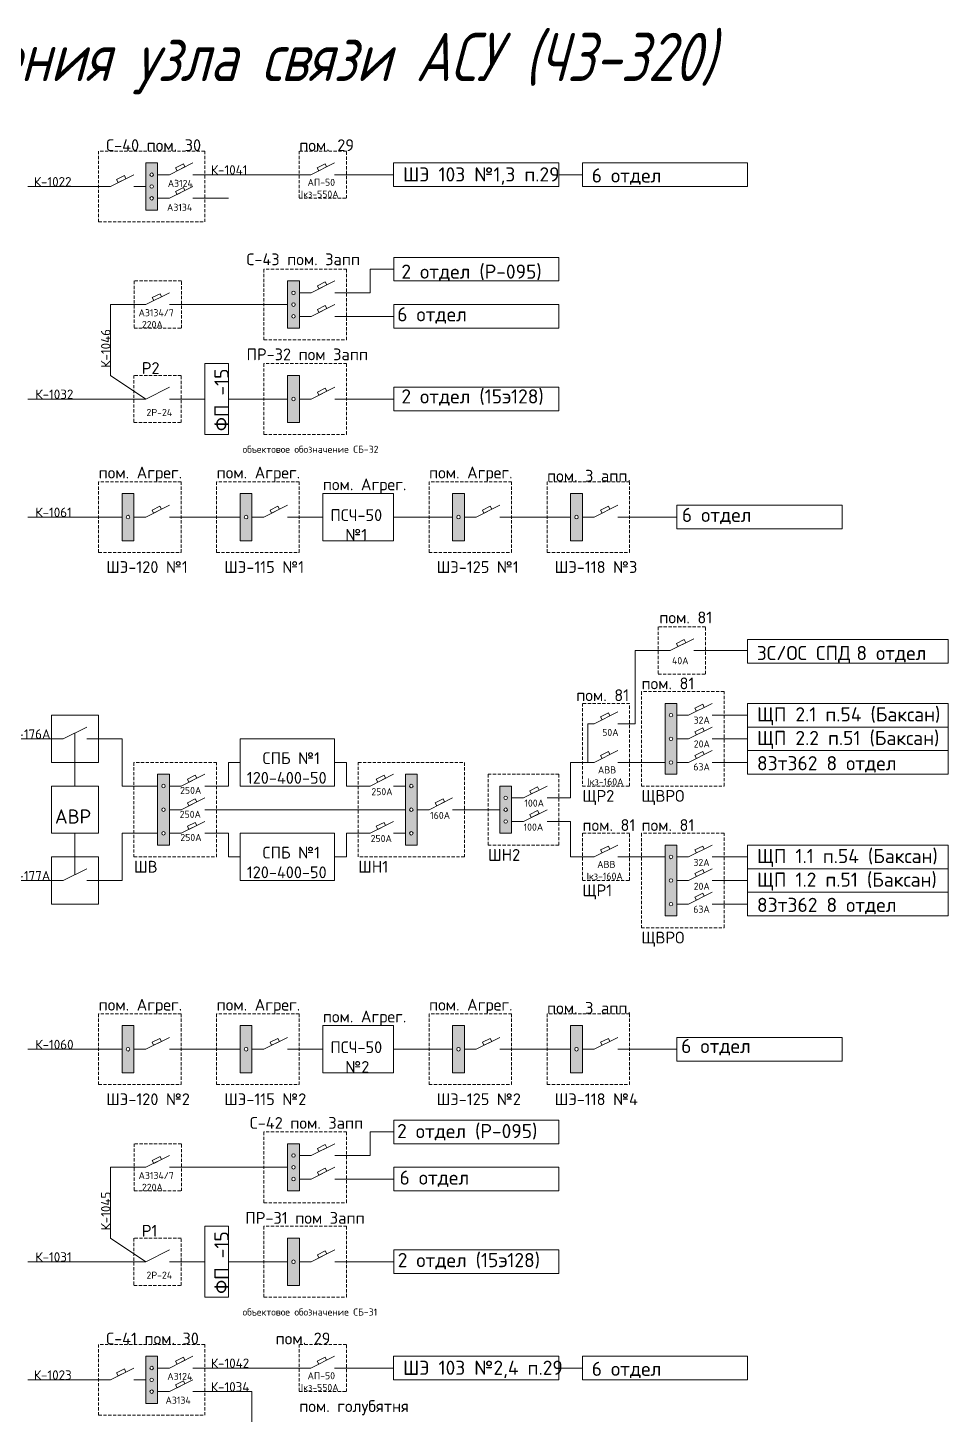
# Paper-space layout 'АСУ' of a CAD drawing. Extents: x 11 to 288, y 11 to 403.
# Drawn here: x 116.6 to 288.2, y 144.6 to 403.1 of the extents above; entities that cross this region are included whole.
import ezdxf

# ---------------------------------------------------------------- set-up
doc = ezdxf.new("R2010")
doc.units = 0
doc.header["$LTSCALE"] = 0.3
doc.linetypes.add('JIS_02_2.0', pattern=[3, 2, -1])
doc.layers.get('0').update_dxf_attribs({"linetype": 'CONTINUOUS', "lineweight": 15})
doc.layers.add('Text', color=242, linetype='CONTINUOUS', lineweight=15)
doc.styles.get("Standard").update_dxf_attribs({"font": 'isocpeur.ttf', "width": 0.8, "oblique": 15})
doc.styles.add('Аннотативный', font='arial.ttf')

psp = doc.layouts.new('АСУ')

# ---------------------------------------------------------------- hatches: boundary and pattern name
at = {"layer": 'Text'}
h = psp.add_hatch(color=7, dxfattribs=at)
edge = h.paths.add_edge_path(flags=16)
edge.add_arc((139.66, 371.35), 0.33, 0, 360)
edge = h.paths.add_edge_path(flags=16)
edge.add_arc((139.66, 373.55), 0.33, 0, 360)
edge = h.paths.add_edge_path(flags=16)
edge.add_arc((139.66, 375.75), 0.33, 0, 360)
h.paths.add_polyline_path([(138.56, 377.95), (140.76, 377.95), (140.76, 369.15), (138.56, 369.15)])
h = psp.add_hatch(color=7, dxfattribs=at)
edge = h.paths.add_edge_path(flags=16)
edge.add_arc((166.09, 349.35), 0.33, 0, 360)
edge = h.paths.add_edge_path(flags=16)
edge.add_arc((166.09, 351.55), 0.33, 0, 360)
edge = h.paths.add_edge_path(flags=16)
edge.add_arc((166.09, 353.75), 0.33, 0, 360)
h.paths.add_polyline_path([(164.99, 355.95), (167.19, 355.95), (167.19, 347.15), (164.99, 347.15)])
h = psp.add_hatch(color=7, dxfattribs=at)
edge = h.paths.add_edge_path(flags=16)
edge.add_arc((166.09, 333.95), 0.33, 0, 360)
h.paths.add_polyline_path([(164.99, 338.35), (167.19, 338.35), (167.19, 329.55), (164.99, 329.55)])
h = psp.add_hatch(color=7, dxfattribs=at)
edge = h.paths.add_edge_path(flags=16)
edge.add_arc((135.26, 311.95), 0.33, 0, 360)
h.paths.add_polyline_path([(134.16, 316.35), (136.36, 316.35), (136.36, 307.55), (134.16, 307.55)])
edge = h.paths.add_edge_path(flags=16)
edge.add_arc((157.26, 311.95), 0.33, 0, 360)
h.paths.add_polyline_path([(156.16, 316.35), (158.36, 316.35), (158.36, 307.55), (156.16, 307.55)])
edge = h.paths.add_edge_path(flags=16)
edge.add_arc((196.86, 311.95), 0.33, 0, 360)
h.paths.add_polyline_path([(195.76, 316.35), (197.96, 316.35), (197.96, 307.55), (195.76, 307.55)])
edge = h.paths.add_edge_path(flags=16)
edge.add_arc((218.86, 311.95), 0.33, 0, 360)
h.paths.add_polyline_path([(217.76, 316.35), (219.96, 316.35), (219.96, 307.55), (217.76, 307.55)])
h = psp.add_hatch(color=7, dxfattribs=at)
h.paths.add_polyline_path([(140.76, 264.03), (142.96, 264.03), (142.96, 250.83), (140.76, 250.83)])
edge = h.paths.add_edge_path(flags=16)
edge.add_arc((141.86, 253.03), 0.33, 0, 360)
edge = h.paths.add_edge_path(flags=16)
edge.add_arc((141.86, 257.43), 0.33, 0, 360)
edge = h.paths.add_edge_path(flags=16)
edge.add_arc((141.86, 261.83), 0.33, 0, 360)
edge = h.paths.add_edge_path(flags=16)
edge.add_arc((188.06, 253.03), 0.33, 0, 360)
edge = h.paths.add_edge_path(flags=16)
edge.add_arc((188.06, 257.43), 0.33, 0, 360)
edge = h.paths.add_edge_path(flags=16)
edge.add_arc((188.06, 261.83), 0.33, 0, 360)
h.paths.add_polyline_path([(189.16, 264.03), (186.96, 264.03), (186.96, 250.83), (189.16, 250.83)])
edge = h.paths.add_edge_path(flags=16)
edge.add_arc((205.66, 255.23), 0.33, 0, 360)
edge = h.paths.add_edge_path(flags=16)
edge.add_arc((205.66, 257.43), 0.33, 0, 360)
edge = h.paths.add_edge_path(flags=16)
edge.add_arc((205.66, 259.63), 0.33, 0, 360)
h.paths.add_polyline_path([(204.56, 261.83), (206.76, 261.83), (206.76, 253.03), (204.56, 253.03)])
edge = h.paths.add_edge_path(flags=16)
edge.add_arc((236.46, 266.23), 0.33, 0, 360)
edge = h.paths.add_edge_path(flags=16)
edge.add_arc((236.46, 270.63), 0.33, 0, 360)
edge = h.paths.add_edge_path(flags=16)
edge.add_arc((236.46, 275.03), 0.33, 0, 360)
h.paths.add_polyline_path([(235.36, 277.23), (237.56, 277.23), (237.56, 264.03), (235.36, 264.03)])
edge = h.paths.add_edge_path(flags=16)
edge.add_arc((236.46, 239.83), 0.33, 0, 360)
edge = h.paths.add_edge_path(flags=16)
edge.add_arc((236.46, 244.23), 0.33, 0, 360)
edge = h.paths.add_edge_path(flags=16)
edge.add_arc((236.46, 248.63), 0.33, 0, 360)
h.paths.add_polyline_path([(235.36, 250.83), (237.56, 250.83), (237.56, 237.63), (235.36, 237.63)])
h = psp.add_hatch(color=7, dxfattribs=at)
edge = h.paths.add_edge_path(flags=16)
edge.add_arc((135.26, 212.79), 0.33, 0, 360)
h.paths.add_polyline_path([(134.16, 217.19), (136.36, 217.19), (136.36, 208.39), (134.16, 208.39)])
edge = h.paths.add_edge_path(flags=16)
edge.add_arc((157.26, 212.79), 0.33, 0, 360)
h.paths.add_polyline_path([(156.16, 217.19), (158.36, 217.19), (158.36, 208.39), (156.16, 208.39)])
edge = h.paths.add_edge_path(flags=16)
edge.add_arc((196.86, 212.79), 0.33, 0, 360)
h.paths.add_polyline_path([(195.76, 217.19), (197.96, 217.19), (197.96, 208.39), (195.76, 208.39)])
edge = h.paths.add_edge_path(flags=16)
edge.add_arc((218.86, 212.79), 0.33, 0, 360)
h.paths.add_polyline_path([(217.76, 217.19), (219.96, 217.19), (219.96, 208.39), (217.76, 208.39)])
edge = h.paths.add_edge_path(flags=16)
edge.add_arc((166.09, 188.59), 0.33, 0, 360)
edge = h.paths.add_edge_path(flags=16)
edge.add_arc((166.09, 190.79), 0.33, 0, 360)
edge = h.paths.add_edge_path(flags=16)
edge.add_arc((166.09, 192.99), 0.33, 0, 360)
h.paths.add_polyline_path([(164.99, 195.19), (167.19, 195.19), (167.19, 186.39), (164.99, 186.39)])
edge = h.paths.add_edge_path(flags=16)
edge.add_arc((166.09, 173.19), 0.33, 0, 360)
h.paths.add_polyline_path([(164.99, 177.59), (167.19, 177.59), (167.19, 168.79), (164.99, 168.79)])
edge = h.paths.add_edge_path(flags=16)
edge.add_arc((139.66, 148.99), 0.33, 0, 360)
edge = h.paths.add_edge_path(flags=16)
edge.add_arc((139.66, 151.19), 0.33, 0, 360)
edge = h.paths.add_edge_path(flags=16)
edge.add_arc((139.66, 153.39), 0.33, 0, 360)
h.paths.add_polyline_path([(138.56, 155.59), (140.76, 155.59), (140.76, 146.79), (138.56, 146.79)])

# ---------------------------------------------------------------- linework, layer by layer
for p, q in [((142.96, 375.75), (147.36, 377.95)), ((169.36, 375.75), (173.76, 377.95)), ((131.96, 373.55), (136.36, 375.75)), ((162.76, 375.75), (169.36, 375.75)), ((173.76, 375.75), (180.36, 375.75)), ((142.96, 371.35), (147.36, 373.55)), ((169.39, 353.75), (173.79, 355.95)), ((138.59, 351.55), (142.99, 353.75)), ((131.99, 351.55), (138.59, 351.55)), ((142.99, 351.55), (158.39, 351.55)), ((169.39, 349.35), (173.79, 351.55)), ((138.56, 333.95), (142.96, 336.15)), ((169.39, 333.95), (173.79, 336.15)), ((116.56, 333.95), (138.56, 333.95)), ((138.56, 311.95), (142.96, 314.15)), ((160.56, 311.95), (164.96, 314.15)), ((200.16, 311.95), (204.56, 314.15)), ((222.16, 311.95), (226.56, 314.15)), ((229.81, 287.09), (236.3, 287.09)), ((236.3, 287.09), (240.7, 289.29)), ((240.7, 287.09), (250.76, 287.09)), ((239.76, 275.03), (244.16, 277.23)), ((222.16, 273.44), (226.56, 275.64)), ((123.16, 270.63), (127.56, 272.83)), ((220.99, 273.44), (222.16, 273.44)), ((226.56, 273.44), (227.88, 273.44)), ((239.76, 270.63), (244.16, 272.83)), ((112.16, 270.63), (123.16, 270.63)), ((127.56, 270.63), (134.16, 270.63)), ((222.16, 266.23), (226.56, 268.43)), ((239.76, 266.23), (244.16, 268.43)), ((145.16, 261.83), (149.56, 264.03)), ((180.36, 261.83), (184.76, 264.03)), ((217.76, 266.23), (222.16, 266.23)), ((226.56, 266.23), (233.16, 266.23)), ((208.96, 259.63), (213.36, 261.83)), ((145.16, 257.43), (149.56, 259.63)), ((191.36, 257.43), (195.76, 259.63)), ((208.96, 255.23), (213.36, 257.43)), ((145.16, 253.03), (149.56, 255.23)), ((180.36, 253.03), (184.76, 255.23)), ((222.16, 248.63), (226.56, 250.83)), ((239.76, 248.63), (244.16, 250.83)), ((217.76, 248.63), (222.16, 248.63)), ((226.56, 248.63), (233.16, 248.63)), ((123.16, 244.23), (127.56, 246.43)), ((239.76, 244.23), (244.16, 246.43)), ((112.16, 244.23), (123.16, 244.23)), ((127.56, 244.23), (134.16, 244.23)), ((239.76, 239.83), (244.16, 242.03)), ((138.56, 212.79), (142.96, 214.99)), ((160.56, 212.79), (164.96, 214.99)), ((200.16, 212.79), (204.56, 214.99)), ((222.16, 212.79), (226.56, 214.99)), ((169.39, 192.99), (173.79, 195.19)), ((138.59, 190.79), (142.99, 192.99)), ((131.99, 190.79), (138.59, 190.79)), ((142.99, 190.79), (158.39, 190.79)), ((169.39, 188.59), (173.79, 190.79)), ((138.56, 173.19), (142.96, 175.39)), ((169.39, 173.19), (173.79, 175.39)), ((116.56, 173.19), (138.56, 173.19)), ((142.96, 153.39), (147.36, 155.59)), ((169.36, 153.39), (173.76, 155.59)), ((131.96, 151.19), (136.36, 153.39)), ((162.76, 153.39), (169.36, 153.39)), ((173.76, 153.39), (180.36, 153.39)), ((142.96, 148.99), (147.36, 151.19))]:
    psp.add_line(p, q)
at = {"linetype": 'Continuous'}
for p, q in [((142.96, 375.75), (140.76, 375.75)), ((147.36, 375.75), (153.96, 375.75)), ((153.96, 375.75), (162.76, 375.75)), ((180.36, 375.75), (184.76, 375.75)), ((215.56, 375.75), (219.96, 375.75)), ((127.56, 373.55), (116.56, 373.55)), ((131.96, 373.55), (127.56, 373.55)), ((136.36, 373.55), (138.56, 373.55)), ((142.96, 371.35), (140.76, 371.35)), ((147.36, 371.35), (153.96, 371.35)), ((180.39, 358.15), (184.79, 358.15)), ((180.39, 358.15), (180.39, 353.75)), ((169.39, 353.75), (167.19, 353.75)), ((173.79, 353.75), (180.39, 353.75)), ((131.99, 351.55), (131.99, 338.35)), ((162.79, 351.55), (158.39, 351.55)), ((162.79, 351.55), (164.99, 351.55)), ((169.39, 349.35), (167.19, 349.35)), ((173.79, 349.35), (180.39, 349.35)), ((180.39, 349.35), (184.79, 349.35)), ((131.99, 338.35), (138.56, 333.95)), ((149.59, 333.95), (142.96, 333.95)), ((162.79, 333.95), (153.99, 333.95)), ((162.79, 333.95), (164.99, 333.95)), ((169.39, 333.95), (167.19, 333.95)), ((173.79, 333.95), (180.39, 333.95)), ((180.39, 333.95), (184.79, 333.95)), ((127.56, 311.95), (116.56, 311.95)), ((131.96, 311.95), (127.56, 311.95)), ((131.96, 311.95), (134.16, 311.95)), ((138.56, 311.95), (136.36, 311.95)), ((142.96, 311.95), (149.56, 311.95)), ((153.96, 311.95), (149.56, 311.95)), ((153.96, 311.95), (156.16, 311.95)), ((160.56, 311.95), (158.36, 311.95)), ((164.96, 311.95), (171.56, 311.95)), ((189.16, 311.95), (184.76, 311.95)), ((193.56, 311.95), (189.16, 311.95)), ((193.56, 311.95), (195.76, 311.95)), ((200.16, 311.95), (197.96, 311.95)), ((204.56, 311.95), (211.16, 311.95)), ((215.56, 311.95), (211.16, 311.95)), ((215.56, 311.95), (217.76, 311.95)), ((222.16, 311.95), (219.96, 311.95)), ((226.56, 311.95), (233.16, 311.95)), ((233.16, 311.95), (237.56, 311.95)), ((239.76, 275.03), (237.56, 275.03)), ((244.16, 275.03), (250.76, 275.03)), ((125.36, 261.83), (125.36, 271.73)), ((134.16, 270.63), (134.16, 261.83)), ((239.76, 270.63), (237.56, 270.63)), ((244.16, 270.63), (250.76, 270.63)), ((153.96, 261.83), (153.96, 266.23)), ((153.96, 266.23), (156.16, 266.23)), ((175.96, 266.23), (173.76, 266.23)), ((175.96, 261.83), (175.96, 266.23)), ((217.76, 266.23), (217.76, 259.63)), ((233.16, 266.23), (235.36, 266.23)), ((239.76, 266.23), (237.56, 266.23)), ((244.16, 266.23), (250.76, 266.23)), ((250.76, 266.23), (250.76, 266.23)), ((134.16, 261.83), (138.56, 261.83)), ((138.56, 261.83), (140.76, 261.83)), ((145.16, 261.83), (142.96, 261.83)), ((149.56, 261.83), (153.96, 261.83)), ((180.36, 261.83), (175.96, 261.83)), ((184.76, 261.83), (186.96, 261.83)), ((208.96, 259.63), (206.76, 259.63)), ((213.36, 259.63), (217.76, 259.63)), ((145.16, 257.43), (142.96, 257.43)), ((149.56, 257.43), (151.76, 257.43)), ((151.76, 257.43), (173.76, 257.43)), ((184.76, 257.43), (173.76, 257.43)), ((184.76, 257.43), (186.96, 257.43)), ((191.36, 257.43), (189.16, 257.43)), ((195.76, 257.43), (200.16, 257.43)), ((202.36, 257.43), (200.16, 257.43)), ((202.36, 257.43), (204.56, 257.43)), ((208.96, 255.23), (206.76, 255.23)), ((213.36, 255.23), (217.76, 255.23)), ((217.76, 248.63), (217.76, 255.23)), ((125.36, 253.03), (125.36, 245.33)), ((134.16, 244.23), (134.16, 253.03)), ((134.16, 253.03), (138.56, 253.03)), ((138.56, 253.03), (140.76, 253.03)), ((145.16, 253.03), (142.96, 253.03)), ((149.56, 253.03), (153.96, 253.03)), ((153.96, 253.03), (153.96, 248.63)), ((180.36, 253.03), (175.96, 253.03)), ((175.96, 253.03), (175.96, 248.63)), ((184.76, 253.03), (186.96, 253.03)), ((153.96, 248.63), (153.96, 248.63)), ((153.96, 248.63), (156.16, 248.63)), ((175.96, 248.63), (173.76, 248.63)), ((173.76, 248.63), (173.76, 248.63)), ((173.76, 248.63), (173.76, 248.63)), ((233.16, 248.63), (235.36, 248.63)), ((239.76, 248.63), (237.56, 248.63)), ((244.16, 248.63), (250.76, 248.63)), ((250.76, 248.63), (250.76, 248.63)), ((239.76, 244.23), (237.56, 244.23)), ((244.16, 244.23), (250.76, 244.23)), ((250.76, 244.23), (250.76, 244.23)), ((239.76, 239.83), (237.56, 239.83)), ((244.16, 239.83), (250.76, 239.83)), ((250.76, 239.83), (250.76, 239.83)), ((127.56, 212.79), (116.56, 212.79)), ((131.96, 212.79), (127.56, 212.79)), ((131.96, 212.79), (134.16, 212.79)), ((138.56, 212.79), (136.36, 212.79)), ((142.96, 212.79), (149.56, 212.79)), ((153.96, 212.79), (149.56, 212.79)), ((153.96, 212.79), (156.16, 212.79)), ((160.56, 212.79), (158.36, 212.79)), ((164.96, 212.79), (171.56, 212.79)), ((189.16, 212.79), (184.76, 212.79)), ((193.56, 212.79), (189.16, 212.79)), ((193.56, 212.79), (195.76, 212.79)), ((200.16, 212.79), (197.96, 212.79)), ((204.56, 212.79), (211.16, 212.79)), ((215.56, 212.79), (211.16, 212.79)), ((215.56, 212.79), (217.76, 212.79)), ((222.16, 212.79), (219.96, 212.79)), ((226.56, 212.79), (233.16, 212.79)), ((233.16, 212.79), (237.56, 212.79)), ((180.39, 197.39), (184.79, 197.39)), ((180.39, 197.39), (180.39, 192.99)), ((169.39, 192.99), (167.19, 192.99)), ((173.79, 192.99), (180.39, 192.99)), ((131.99, 190.79), (131.99, 177.59)), ((162.79, 190.79), (158.39, 190.79)), ((162.79, 190.79), (164.99, 190.79)), ((169.39, 188.59), (167.19, 188.59)), ((173.79, 188.59), (180.39, 188.59)), ((180.39, 188.59), (184.79, 188.59)), ((131.99, 177.59), (138.56, 173.19)), ((149.59, 173.19), (142.96, 173.19)), ((162.79, 173.19), (153.99, 173.19)), ((162.79, 173.19), (164.99, 173.19)), ((169.39, 173.19), (167.19, 173.19)), ((173.79, 173.19), (180.39, 173.19)), ((180.39, 173.19), (184.79, 173.19)), ((142.96, 153.39), (140.76, 153.39)), ((147.36, 153.39), (153.96, 153.39)), ((153.96, 153.39), (162.76, 153.39)), ((180.36, 153.39), (184.76, 153.39)), ((215.56, 153.39), (219.96, 153.39)), ((118.76, 151.19), (116.56, 151.19)), ((127.56, 151.19), (118.76, 151.19)), ((131.96, 151.19), (127.56, 151.19)), ((136.36, 151.19), (138.56, 151.19)), ((142.96, 148.99), (140.76, 148.99)), ((147.36, 148.99), (153.96, 148.99)), ((153.96, 148.99), (158.36, 148.99)), ((158.36, 148.99), (158.36, 140.19))]:
    psp.add_line(p, q, dxfattribs=at)
at = {"linetype": 'JIS_02_2.0'}
for points in [[(129.76, 366.95), (149.56, 366.95), (149.56, 380.15), (129.76, 380.15)], [(167.16, 371.35), (175.96, 371.35), (175.96, 380.15), (167.16, 380.15)], [(160.59, 344.95), (175.99, 344.95), (175.99, 358.15), (160.59, 358.15)], [(136.39, 347.15), (145.19, 347.15), (145.19, 355.95), (136.39, 355.95)], [(160.59, 327.35), (175.99, 327.35), (175.99, 340.55), (160.59, 340.55)], [(136.36, 329.55), (145.16, 329.55), (145.16, 338.35), (136.36, 338.35)], [(129.76, 305.35), (145.16, 305.35), (145.16, 318.55), (129.76, 318.55)], [(151.76, 305.35), (167.16, 305.35), (167.16, 318.55), (151.76, 318.55)], [(191.36, 305.35), (206.76, 305.35), (206.76, 318.55), (191.36, 318.55)], [(213.36, 305.35), (228.76, 305.35), (228.76, 318.55), (213.36, 318.55)], [(234.1, 282.69), (242.9, 282.69), (242.9, 291.49), (234.1, 291.49)], [(230.96, 261.83), (246.36, 261.83), (246.36, 279.43), (230.96, 279.43)], [(219.96, 261.83), (228.76, 261.83), (228.76, 277.23), (219.96, 277.23)], [(136.36, 248.63), (151.76, 248.63), (151.76, 266.23), (136.36, 266.23)], [(197.96, 248.63), (178.16, 248.63), (178.16, 266.23), (197.96, 266.23)], [(202.36, 250.83), (215.56, 250.83), (215.56, 264.03), (202.36, 264.03)], [(219.96, 244.23), (228.76, 244.23), (228.76, 253.03), (219.96, 253.03)], [(230.96, 235.43), (246.36, 235.43), (246.36, 253.03), (230.96, 253.03)], [(129.76, 206.19), (145.16, 206.19), (145.16, 219.39), (129.76, 219.39)], [(151.76, 206.19), (167.16, 206.19), (167.16, 219.39), (151.76, 219.39)], [(191.36, 206.19), (206.76, 206.19), (206.76, 219.39), (191.36, 219.39)], [(213.36, 206.19), (228.76, 206.19), (228.76, 219.39), (213.36, 219.39)], [(160.59, 184.19), (175.99, 184.19), (175.99, 197.39), (160.59, 197.39)], [(136.39, 186.39), (145.19, 186.39), (145.19, 195.19), (136.39, 195.19)], [(160.59, 166.59), (175.99, 166.59), (175.99, 179.79), (160.59, 179.79)], [(136.36, 168.79), (145.16, 168.79), (145.16, 177.59), (136.36, 177.59)], [(129.76, 144.59), (149.56, 144.59), (149.56, 157.79), (129.76, 157.79)], [(167.16, 148.99), (175.96, 148.99), (175.96, 157.79), (167.16, 157.79)]]:
    psp.add_lwpolyline(points, close=True, dxfattribs=at)
at = {"linetype": 'Continuous'}
for points in [[(138.56, 377.95), (140.76, 377.95), (140.76, 369.15), (138.56, 369.15)], [(184.76, 377.95), (215.56, 377.95), (215.56, 373.55), (184.76, 373.55)], [(219.96, 377.95), (250.76, 377.95), (250.76, 373.55), (219.96, 373.55)], [(184.79, 360.35), (215.59, 360.35), (215.59, 355.95), (184.79, 355.95)], [(164.99, 355.95), (167.19, 355.95), (167.19, 347.15), (164.99, 347.15)], [(184.79, 351.55), (215.59, 351.55), (215.59, 347.15), (184.79, 347.15)], [(149.59, 327.35), (153.99, 327.35), (153.99, 340.55), (149.59, 340.55)], [(164.99, 338.35), (167.19, 338.35), (167.19, 329.55), (164.99, 329.55)], [(184.79, 336.15), (215.59, 336.15), (215.59, 331.75), (184.79, 331.75)], [(134.16, 316.35), (136.36, 316.35), (136.36, 307.55), (134.16, 307.55)], [(156.16, 316.35), (158.36, 316.35), (158.36, 307.55), (156.16, 307.55)], [(171.56, 307.55), (184.76, 307.55), (184.76, 316.35), (171.56, 316.35)], [(195.76, 316.35), (197.96, 316.35), (197.96, 307.55), (195.76, 307.55)], [(217.76, 316.35), (219.96, 316.35), (219.96, 307.55), (217.76, 307.55)], [(237.56, 314.15), (268.36, 314.15), (268.36, 309.75), (237.56, 309.75)], [(250.76, 289.16), (288.16, 289.16), (288.16, 284.76), (250.76, 284.76)], [(235.36, 277.23), (237.56, 277.23), (237.56, 264.03), (235.36, 264.03)], [(250.76, 277.23), (288.16, 277.23), (288.16, 272.83), (250.76, 272.83)], [(250.76, 272.83), (288.16, 272.83), (288.16, 268.43), (250.76, 268.43)], [(156.16, 261.83), (173.76, 261.83), (173.76, 270.63), (156.16, 270.63)], [(250.76, 268.43), (288.16, 268.43), (288.16, 264.03), (250.76, 264.03)], [(140.76, 264.03), (142.96, 264.03), (142.96, 250.83), (140.76, 250.83)], [(189.16, 264.03), (186.96, 264.03), (186.96, 250.83), (189.16, 250.83)], [(120.96, 253.03), (129.76, 253.03), (129.76, 261.83), (120.96, 261.83)], [(204.56, 261.83), (206.76, 261.83), (206.76, 253.03), (204.56, 253.03)], [(156.16, 244.23), (173.76, 244.23), (173.76, 253.03), (156.16, 253.03)], [(235.36, 250.83), (237.56, 250.83), (237.56, 237.63), (235.36, 237.63)], [(250.76, 250.83), (288.16, 250.83), (288.16, 246.43), (250.76, 246.43)], [(250.76, 246.43), (288.16, 246.43), (288.16, 242.03), (250.76, 242.03)], [(250.76, 242.03), (288.16, 242.03), (288.16, 237.63), (250.76, 237.63)], [(134.16, 217.19), (136.36, 217.19), (136.36, 208.39), (134.16, 208.39)], [(156.16, 217.19), (158.36, 217.19), (158.36, 208.39), (156.16, 208.39)], [(171.56, 208.39), (184.76, 208.39), (184.76, 217.19), (171.56, 217.19)], [(195.76, 217.19), (197.96, 217.19), (197.96, 208.39), (195.76, 208.39)], [(217.76, 217.19), (219.96, 217.19), (219.96, 208.39), (217.76, 208.39)], [(237.56, 214.99), (268.36, 214.99), (268.36, 210.59), (237.56, 210.59)], [(184.79, 199.59), (215.59, 199.59), (215.59, 195.19), (184.79, 195.19)], [(164.99, 195.19), (167.19, 195.19), (167.19, 186.39), (164.99, 186.39)], [(184.79, 190.79), (215.59, 190.79), (215.59, 186.39), (184.79, 186.39)], [(149.59, 166.59), (153.99, 166.59), (153.99, 179.79), (149.59, 179.79)], [(164.99, 177.59), (167.19, 177.59), (167.19, 168.79), (164.99, 168.79)], [(184.79, 175.39), (215.59, 175.39), (215.59, 170.99), (184.79, 170.99)], [(138.56, 155.59), (140.76, 155.59), (140.76, 146.79), (138.56, 146.79)], [(184.76, 155.59), (215.56, 155.59), (215.56, 151.19), (184.76, 151.19)], [(219.96, 155.59), (250.76, 155.59), (250.76, 151.19), (219.96, 151.19)]]:
    psp.add_lwpolyline(points, close=True, dxfattribs=at)
for points in [[(144.41, 376.48), (145.87, 377.21), (145.59, 377.78), (144.13, 377.05)], [(170.81, 376.48), (172.27, 377.21), (171.99, 377.78), (170.53, 377.05)], [(133.41, 374.28), (134.87, 375.01), (134.59, 375.58), (133.13, 374.85)], [(144.41, 372.08), (145.87, 372.81), (145.59, 373.38), (144.13, 372.65)], [(170.84, 354.48), (172.3, 355.21), (172.02, 355.78), (170.56, 355.05)], [(140.04, 352.28), (141.5, 353.01), (141.22, 353.58), (139.76, 352.85)], [(170.84, 350.08), (172.3, 350.81), (172.02, 351.38), (170.56, 350.65)], [(170.84, 334.68), (172.3, 335.41), (172.02, 335.98), (170.56, 335.25)], [(140.01, 312.68), (141.47, 313.41), (141.19, 313.98), (139.73, 313.25)], [(162.01, 312.68), (163.47, 313.41), (163.19, 313.98), (161.73, 313.25)], [(201.61, 312.68), (203.07, 313.41), (202.79, 313.98), (201.33, 313.25)], [(223.61, 312.68), (225.07, 313.41), (224.79, 313.98), (223.33, 313.25)], [(237.76, 287.81), (239.22, 288.54), (238.93, 289.11), (237.47, 288.38)], [(241.21, 275.76), (242.67, 276.49), (242.39, 277.06), (240.93, 276.33)], [(120.96, 266.23), (129.76, 266.23), (129.76, 275.03), (120.96, 275.03)], [(223.61, 274.17), (225.07, 274.9), (224.79, 275.47), (223.33, 274.74)], [(241.21, 271.36), (242.67, 272.09), (242.39, 272.66), (240.93, 271.93)], [(223.61, 266.96), (225.07, 267.69), (224.79, 268.26), (223.33, 267.53)], [(241.21, 266.96), (242.67, 267.69), (242.39, 268.26), (240.93, 267.53)], [(146.61, 262.56), (148.07, 263.29), (147.79, 263.86), (146.33, 263.13)], [(181.81, 262.56), (183.27, 263.29), (182.99, 263.86), (181.53, 263.13)], [(210.41, 260.36), (211.87, 261.09), (211.59, 261.66), (210.13, 260.93)], [(146.61, 258.16), (148.07, 258.89), (147.79, 259.46), (146.33, 258.73)], [(192.81, 258.16), (194.27, 258.89), (193.99, 259.46), (192.53, 258.73)], [(210.41, 255.96), (211.87, 256.69), (211.59, 257.26), (210.13, 256.53)], [(146.61, 253.76), (148.07, 254.49), (147.79, 255.06), (146.33, 254.33)], [(181.81, 253.76), (183.27, 254.49), (182.99, 255.06), (181.53, 254.33)], [(120.96, 239.83), (129.76, 239.83), (129.76, 248.63), (120.96, 248.63)], [(223.61, 249.36), (225.07, 250.09), (224.79, 250.66), (223.33, 249.93)], [(241.21, 249.36), (242.67, 250.09), (242.39, 250.66), (240.93, 249.93)], [(241.21, 244.96), (242.67, 245.69), (242.39, 246.26), (240.93, 245.53)], [(241.21, 240.56), (242.67, 241.29), (242.39, 241.86), (240.93, 241.13)], [(140.01, 213.52), (141.47, 214.24), (141.19, 214.81), (139.73, 214.08)], [(162.01, 213.52), (163.47, 214.24), (163.19, 214.81), (161.73, 214.08)], [(201.61, 213.52), (203.07, 214.24), (202.79, 214.81), (201.33, 214.08)], [(223.61, 213.52), (225.07, 214.24), (224.79, 214.81), (223.33, 214.08)], [(170.84, 193.72), (172.3, 194.44), (172.02, 195.01), (170.56, 194.28)], [(140.04, 191.52), (141.5, 192.24), (141.22, 192.81), (139.76, 192.08)], [(170.84, 189.32), (172.3, 190.04), (172.02, 190.61), (170.56, 189.88)], [(170.84, 173.92), (172.3, 174.64), (172.02, 175.21), (170.56, 174.48)], [(144.41, 154.12), (145.87, 154.84), (145.59, 155.41), (144.13, 154.68)], [(170.81, 154.12), (172.27, 154.84), (171.99, 155.41), (170.53, 154.68)], [(133.41, 151.92), (134.87, 152.64), (134.59, 153.21), (133.13, 152.48)], [(144.41, 149.72), (145.87, 150.44), (145.59, 151.01), (144.13, 150.28)]]:
    psp.add_lwpolyline(points, close=True)
for centre in [(139.66, 375.75), (139.66, 373.55), (139.66, 371.35), (166.09, 353.75), (166.09, 351.55), (166.09, 349.35), (166.09, 333.95), (135.26, 311.95), (157.26, 311.95), (196.86, 311.95), (218.86, 311.95), (236.46, 275.03), (236.46, 270.63), (236.46, 266.23), (141.86, 261.83), (188.06, 261.83), (205.66, 259.63), (141.86, 257.43), (188.06, 257.43), (205.66, 257.43), (205.66, 255.23), (141.86, 253.03), (188.06, 253.03), (236.46, 248.63), (236.46, 244.23), (236.46, 239.83), (135.26, 212.79), (157.26, 212.79), (196.86, 212.79), (218.86, 212.79), (166.09, 192.99), (166.09, 190.79), (166.09, 188.59), (166.09, 173.19), (139.66, 153.39), (139.66, 151.19), (139.66, 148.99)]:
    psp.add_circle(centre, 0.33, dxfattribs=at)
at = {"layer": 'Text', "color": 7}
for p, q in [((229.81, 273.44), (229.81, 287.09)), ((220.99, 273.44), (220.99, 266.23)), ((227.88, 273.44), (229.81, 273.44))]:
    psp.add_line(p, q, dxfattribs=at)

# ---------------------------------------------------------------- texts
at = {"linetype": 'Continuous', "lineweight": -2, "insert": (133.17, 402.19), "char_height": 9, "attachment_point": 2}
psp.add_mtext_dynamic_manual_height_columns('Схема электроснабжения узла связи АСУ (ЧЗ-320)', width=287.6662, gutter_width=20, heights=[0], dxfattribs=at)
at = {"style": 'Аннотативный'}
for s, width, heights, insert, char_height, attachment_point in [('{\\fGulimChe|b0|i0|c204|p49;\\H1.25x; \\fISOCPEUR|b0|i0|c204|p34;С\\fISOCPEUR|b0|i0|c0|p34;-4\\fISOCPEUR|b0|i0|c204|p34;0 пом. 30\\fArial|b0|i0|c204|p34;\\H0.2x;  }', 52.2505, [0], (129.76, 380.15), 1.76, 7), ('{\\fISOCPEUR|b0|i0|c204|p34;\\H1.25x;пом. 29\\fArial|b0|i0|c204|p34;\\H0.2x;  }', 52.2505, [0], (167.16, 380.15), 1.76, 7), ('\\pt0;{\\fISOCPEUR|b0|i0|c204|p34; К-1041}  ', 52.2505, [0], (149.56, 375.75), 1.76, 7), ('\\pt0;{\\fISOCPEUR|b0|i0|c204|p34; К-1022}  ', 52.2505, [0], (116.56, 373.55), 1.76, 7), ('{\\fGulimChe|b0|i0|c204|p49;\\H1.25x; \\fISOCPEUR|b0|i0|c204|p34;\\H0.6x;АП-50\\P \\fISOCPEUR|b0|i0|c0|p34;I\\fISOCPEUR|b0|i0|c204|p34;кз-550А}', 23.1329, [0], (170.57, 371.46), 1.76, 8), ('{\\fGulimChe|b0|i0|c204|p49; \\fISOCPEUR|b0|i0|c204|p34;ШЭ \\fISOCPEUR|b0|i0|c0|p34;103 №\\fISOCPEUR|b0|i0|c204|p34;1\\fISOCPEUR|b0|i0|c0|p34;,\\fISOCPEUR|b0|i0|c204|p34;3 п.29}  ', 87.4015, [0], (184.79, 373.87), 2.64, 7), ('{\\fGulimChe|b0|i0|c204|p49; \\fISOCPEUR|b0|i0|c204|p34;6 отдел }  ', 87.4015, [0], (219.99, 373.87), 2.64, 7), ('{\\fGulimChe|b0|i0|c204|p49;\\H1.25x; \\fISOCPEUR|b0|i0|c204|p34;\\H0.6x;А3124}', 19.5388, [0], (144.28, 373.47), 1.76, 8), ('{\\fGulimChe|b0|i0|c204|p49;\\H1.25x; \\fISOCPEUR|b0|i0|c204|p34;\\H0.6x;А3134}', 19.5388, [0], (144.15, 369), 1.76, 8), ('{\\fGulimChe|b0|i0|c204|p49;\\H1.25x; \\fISOCPEUR|b0|i0|c204|p34;С\\fISOCPEUR|b0|i0|c0|p34;-4\\fISOCPEUR|b0|i0|c204|p34;3 пом. 3апп\\fArial|b0|i0|c204|p34;\\H0.2x;  }', 52.2505, [0], (155.91, 358.88), 1.76, 7), ('{\\fGulimChe|b0|i0|c204|p49;\\H1.25x; \\fISOCPEUR|b0|i0|c204|p34;\\H1.2x;2 отдел (Р-095)\\fArial|b0|i0|c204|p34;  }', 87.4015, [0], (184.79, 355.95), 1.76, 7), ('{\\fGulimChe|b0|i0|c204|p49;\\H1.25x; \\fISOCPEUR|b0|i0|c204|p34;\\H0.6x;А3134/7\\P220А}', 19.5388, [0], (139.79, 347.17), 1.76, 8), ('{\\fGulimChe|b0|i0|c204|p49; \\fISOCPEUR|b0|i0|c204|p34;6 отдел }  ', 87.4015, [0], (183.73, 348), 2.64, 7), ('{\\fGulimChe|b0|i0|c204|p49;\\H1.25x; \\fISOCPEUR|b0|i0|c204|p34;ПР\\fISOCPEUR|b0|i0|c0|p34;-\\fISOCPEUR|b0|i0|c204|p34;32 пом 3апп}', 54.8942, [0], (155.91, 341.17), 1.76, 7), ('{\\fGulimChe|b0|i0|c204|p49;\\H1.25x; \\fISOCPEUR|b0|i0|c204|p34;Р2\\fArial|b0|i0|c204|p34;\\H0.2x;  }', 52.2505, [0], (136.39, 338.62), 1.76, 7), ('{\\fGulimChe|b0|i0|c204|p49;\\H1.25x; \\fISOCPEUR|b0|i0|c204|p34;\\H0.8x;К-1032}  ', 52.2505, [0], (116.56, 333.95), 1.76, 7), ('{\\fGulimChe|b0|i0|c204|p49;\\H1.25x; \\fISOCPEUR|b0|i0|c204|p34;\\H1.2x;2 отдел (15э128)\\fArial|b0|i0|c204|p34;  }', 87.4015, [0], (184.79, 332.7), 1.76, 7), ('{\\fGulimChe|b0|i0|c204|p49;\\H1.25x; \\fISOCPEUR|b0|i0|c204|p34;\\H0.6x;2Р-24}', 19.5388, [0], (140.37, 330.79), 1.76, 8), ('{\\fGulimChe|b0|i0|c204|p49;\\H1.25x; \\fISOCPEUR|b0|i0|c204|p34;\\H0.6x;объектовое обозначение СБ-32}', 65.8905, [0], (155.19, 323.92), 1.76, 7), ('{\\fISOCPEUR|b0|i0|c204|p34;\\H1.25x;пом. Агрег.\\fArial|b0|i0|c204|p34;\\H0.2x;  }', 52.2505, [0], (129.76, 318.55), 1.76, 7), ('{\\fISOCPEUR|b0|i0|c204|p34;\\H1.25x;пом. Агрег.\\fArial|b0|i0|c204|p34;\\H0.2x;  }', 52.2505, [0], (151.76, 318.55), 1.76, 7), ('{\\fISOCPEUR|b0|i0|c204|p34;\\H1.25x;пом. Агрег.\\fArial|b0|i0|c204|p34;\\H0.2x;  }', 52.2505, [0], (191.36, 318.55), 1.76, 7), ('{\\fISOCPEUR|b0|i0|c204|p34;\\H1.25x;пом. 3 апп.\\fArial|b0|i0|c204|p34;\\H0.2x;  }', 52.2505, [0], (213.36, 318.55), 1.76, 7), ('{\\fISOCPEUR|b0|i0|c204|p34;\\H1.25x;пом. Агрег.\\fArial|b0|i0|c204|p34;\\H0.2x;  }', 52.2505, [0], (171.56, 316.35), 1.76, 7), ('{\\fGulimChe|b0|i0|c204|p49;\\H1.25x; \\fISOCPEUR|b0|i0|c204|p34;\\H0.8x;К-1061}  ', 52.2505, [0], (116.56, 311.95), 1.76, 7), ('{\\fGulimChe|b0|i0|c204|p49;\\H1.25x; \\fISOCPEUR|b0|i0|c204|p34;ПСЧ\\fISOCPEUR|b0|i0|c0|p34;-50\\P\\fISOCPEUR|b0|i0|c204|p34;   №1\\H1.0667x; }', 52.2505, [0], (171.56, 307.55), 1.76, 7), ('{\\fGulimChe|b0|i0|c204|p49; \\fISOCPEUR|b0|i0|c204|p34;6 отдел }  ', 87.4015, [0], (236.79, 310.62), 2.64, 7), ('{\\fGulimChe|b0|i0|c204|p49;\\H1.25x; \\fISOCPEUR|b0|i0|c204|p34;ШЭ-120 №1}', 52.2505, [0], (129.76, 301.54), 1.76, 7), ('{\\fGulimChe|b0|i0|c204|p49;\\H1.25x; \\fISOCPEUR|b0|i0|c204|p34;ШЭ-115 №1}', 52.2505, [0], (151.76, 301.54), 1.76, 7), ('{\\fGulimChe|b0|i0|c204|p49;\\H1.25x; \\fISOCPEUR|b0|i0|c204|p34;ШЭ-125 №1}', 52.2505, [0], (191.36, 301.54), 1.76, 7), ('{\\fGulimChe|b0|i0|c204|p49;\\H1.25x; \\fISOCPEUR|b0|i0|c204|p34;ШЭ-118 №3}', 52.2505, [0], (213.36, 301.54), 1.76, 7), ('{\\fISOCPEUR|b0|i0|c204|p34;\\H1.25x;пом. 81\\fArial|b0|i0|c204|p34;\\H0.2x; }', 52.2505, [0], (234.29, 292.15), 1.76, 7), ('{\\fGulimChe|b0|i0|c204|p49; \\fISOCPEUR|b0|i0|c204|p34;ЗС/ОС СПД} {\\fISOCPEUR|b0|i0|c204|p34;8 отдел}   ', 109.9319, [0], (250.76, 284.76), 2.64, 7), ('{\\fISOCPEUR|b0|i0|c204|p34;\\H0.75x; 40А}', 23.1329, [0], (237.78, 284.53), 1.76, 8), ('{\\fISOCPEUR|b0|i0|c204|p34;\\H1.25x;пом. 81\\fArial|b0|i0|c204|p34;\\H0.2x; }', 52.2505, [0], (230.96, 279.86), 1.76, 7), ('{\\fISOCPEUR|b0|i0|c204|p34;\\H1.25x;пом. 81\\fArial|b0|i0|c204|p34;\\H0.2x; }', 52.2505, [0], (218.8, 277.66), 1.76, 7), ('{\\fGulimChe|b0|i0|c204|p49; \\fISOCPEUR|b0|i0|c204|p34;ЩП 2.1 п.54 (Баксан)}  ', 109.9319, [0], (250.79, 273.15), 2.64, 7), ('{\\fISOCPEUR|b0|i0|c204|p34;\\H0.75x;32А}', 15.0234, [0], (242.19, 273.45), 1.76, 8), ('\\pt0;{\\fISOCPEUR|b0|i0|c204|p34; К-176А}  ', 52.2505, [0], (112.16, 270.63), 1.76, 7), ('{\\fISOCPEUR|b0|i0|c204|p34;\\H0.75x; 50А}', 23.1329, [0], (224.75, 271.17), 1.76, 8), ('{\\fGulimChe|b0|i0|c204|p49; \\fISOCPEUR|b0|i0|c204|p34;ЩП 2.2 п.51 (Баксан)}  ', 109.9319, [0], (250.79, 268.75), 2.64, 7), ('{\\fISOCPEUR|b0|i0|c204|p34;\\H0.75x;20А}', 15.0234, [0], (242.22, 269.01), 1.76, 8), ('{\\fGulimChe|b0|i0|c204|p49; \\fISOCPEUR|b0|i0|c204|p34;\\H0.83333x;СПБ №1\\P120-400-50\\fArial|b0|i0|c204|p34;  }', 39.4617, [0], (164.84, 262.26), 2.64, 8), ('{\\fGulimChe|b0|i0|c204|p49; \\fISOCPEUR|b0|i0|c204|p34;83т362 8 отдел}  ', 109.9319, [0], (250.79, 264.35), 2.64, 7), ('{\\fGulimChe|b0|i0|c204|p49;\\H1.25x; \\fISOCPEUR|b0|i0|c204|p34;\\H0.6x;АВВ\\P \\fISOCPEUR|b0|i0|c0|p34;I\\fISOCPEUR|b0|i0|c204|p34;кз-160А}', 23.1329, [0], (223.83, 261.97), 1.76, 8), ('{\\fISOCPEUR|b0|i0|c204|p34;\\H0.75x;63А}', 15.0234, [0], (242.18, 264.73), 1.76, 8), ('{\\fISOCPEUR|b0|i0|c204|p34;\\H0.75x;250А}', 15.0234, [0], (146.94, 260.36), 1.76, 8), ('{\\fISOCPEUR|b0|i0|c204|p34;\\H0.75x;250А}', 15.0234, [0], (182.59, 260.12), 1.76, 8), ('{\\fISOCPEUR|b0|i0|c204|p34;\\H0.75x;100А}', 15.0234, [0], (210.97, 257.99), 1.76, 8), ('{\\fISOCPEUR|b0|i0|c204|p34;\\H0.25x;\\P\\H5x;ЩР2}', 19.3987, [0], (219.96, 261.83), 1.76, 1), ('{\\fISOCPEUR|b0|i0|c204|p34;\\H0.25x;\\P\\H5x;ЩВРО}', 24.7773, [0], (230.96, 261.83), 1.76, 1), ('{\\fISOCPEUR|b0|i0|c204|p34;АВР}', 30, [20], (125, 254.83), 2.64, 8), ('{\\fISOCPEUR|b0|i0|c204|p34;\\H0.75x;250А}', 15.0234, [0], (146.86, 255.9), 1.76, 8), ('{\\fISOCPEUR|b0|i0|c204|p34;\\H0.75x;160А}', 15.0234, [0], (193.43, 255.7), 1.76, 8), ('{\\fISOCPEUR|b0|i0|c204|p34;\\H0.75x;100А}', 15.0234, [0], (210.82, 253.52), 1.76, 8), ('{\\fISOCPEUR|b0|i0|c204|p34;\\H1.25x;пом. 81\\fArial|b0|i0|c204|p34;\\H0.2x; }', 52.2505, [0], (219.96, 253.46), 1.76, 7), ('{\\fISOCPEUR|b0|i0|c204|p34;\\H1.25x;пом. 81\\fArial|b0|i0|c204|p34;\\H0.2x; }', 52.2505, [0], (230.96, 253.46), 1.76, 7), ('{\\fISOCPEUR|b0|i0|c204|p34;\\H0.75x;250А}', 15.0234, [0], (146.98, 251.59), 1.76, 8), ('{\\fISOCPEUR|b0|i0|c204|p34;\\H0.75x;250А}', 15.0234, [0], (182.46, 251.39), 1.76, 8), ('{\\fGulimChe|b0|i0|c204|p49; \\fISOCPEUR|b0|i0|c204|p34;\\H0.83333x;СПБ №1\\P120-400-50\\fArial|b0|i0|c204|p34;  }', 39.4617, [0], (164.84, 244.66), 2.64, 8), ('{\\fISOCPEUR|b0|i0|c204|p34;\\H0.25x;\\P\\H5x;ШН2}', 19.3987, [0], (202.36, 250.83), 1.76, 1), ('{\\fISOCPEUR|b0|i0|c204|p34;\\H0.75x;32А}', 15.0234, [0], (242.16, 246.93), 1.76, 8), ('{\\fGulimChe|b0|i0|c204|p49; \\fISOCPEUR|b0|i0|c204|p34;ЩП 1.1 п.54 (Баксан)}  ', 109.9319, [0], (250.79, 246.75), 2.64, 7), ('\\pt0;{\\fISOCPEUR|b0|i0|c204|p34; К-177А}  ', 52.2505, [0], (112.16, 244.23), 1.76, 7), ('{\\fISOCPEUR|b0|i0|c204|p34;\\H0.25x;\\P\\H5x;ШВ}', 62.7567, [0], (136.36, 248.63), 1.76, 1), ('{\\fISOCPEUR|b0|i0|c204|p34;\\H0.25x;\\P\\H5x;ШН1}', 62.7567, [0], (178.16, 248.63), 1.76, 1), ('{\\fGulimChe|b0|i0|c204|p49;\\H1.25x; \\fISOCPEUR|b0|i0|c204|p34;\\H0.6x;АВВ\\P \\fISOCPEUR|b0|i0|c0|p34;I\\fISOCPEUR|b0|i0|c204|p34;кз-160А}', 23.1329, [0], (223.7, 244.37), 1.76, 8), ('{\\fGulimChe|b0|i0|c204|p49; \\fISOCPEUR|b0|i0|c204|p34;ЩП 1.2 п.51 (Баксан)}  ', 109.9319, [0], (250.79, 242.35), 2.64, 7), ('{\\fISOCPEUR|b0|i0|c204|p34;\\H0.25x;\\P\\H5x;ЩР1}', 19.3987, [0], (219.96, 244.23), 1.76, 1), ('{\\fISOCPEUR|b0|i0|c204|p34;\\H0.75x;20А}', 15.0234, [0], (242.2, 242.49), 1.76, 8), ('{\\fGulimChe|b0|i0|c204|p49; \\fISOCPEUR|b0|i0|c204|p34;83т362 8 отдел}  ', 109.9319, [0], (250.79, 237.95), 2.64, 7), ('{\\fISOCPEUR|b0|i0|c204|p34;\\H0.75x;63А}', 15.0234, [0], (242.16, 238.21), 1.76, 8), ('{\\fISOCPEUR|b0|i0|c204|p34;\\H0.25x;\\P\\H5x;ЩВРО}', 19.3987, [0], (230.96, 235.43), 1.76, 1), ('{\\fISOCPEUR|b0|i0|c204|p34;\\H1.25x;пом. Агрег.\\fArial|b0|i0|c204|p34;\\H0.2x;  }', 52.2505, [0], (129.76, 219.39), 1.76, 7), ('{\\fISOCPEUR|b0|i0|c204|p34;\\H1.25x;пом. Агрег.\\fArial|b0|i0|c204|p34;\\H0.2x;  }', 52.2505, [0], (151.76, 219.39), 1.76, 7), ('{\\fISOCPEUR|b0|i0|c204|p34;\\H1.25x;пом. Агрег.\\fArial|b0|i0|c204|p34;\\H0.2x;  }', 52.2505, [0], (171.56, 217.19), 1.76, 7), ('{\\fISOCPEUR|b0|i0|c204|p34;\\H1.25x;пом. Агрег.\\fArial|b0|i0|c204|p34;\\H0.2x;  }', 52.2505, [0], (191.36, 219.39), 1.76, 7), ('{\\fISOCPEUR|b0|i0|c204|p34;\\H1.25x;пом. 3 апп.\\fArial|b0|i0|c204|p34;\\H0.2x;  }', 52.2505, [0], (213.36, 219.39), 1.76, 7), ('{\\fGulimChe|b0|i0|c204|p49; \\fISOCPEUR|b0|i0|c204|p34;6 отдел }  ', 87.4015, [0], (236.66, 211.65), 2.64, 7), ('{\\fGulimChe|b0|i0|c204|p49;\\H1.25x; \\fISOCPEUR|b0|i0|c204|p34;\\H0.8x;К-1060}  ', 52.2505, [0], (116.56, 212.79), 1.76, 7), ('{\\fGulimChe|b0|i0|c204|p49;\\H1.25x; \\fISOCPEUR|b0|i0|c204|p34;ПСЧ\\fISOCPEUR|b0|i0|c0|p34;-50\\P\\fISOCPEUR|b0|i0|c204|p34;   №2\\H1.0667x; }', 52.2505, [0], (171.56, 208.39), 1.76, 7), ('{\\fGulimChe|b0|i0|c204|p49;\\H1.25x; \\fISOCPEUR|b0|i0|c204|p34;ШЭ-120 №2}', 52.2505, [0], (129.76, 202.37), 1.76, 7), ('{\\fGulimChe|b0|i0|c204|p49;\\H1.25x; \\fISOCPEUR|b0|i0|c204|p34;ШЭ-115 №2}', 52.2505, [0], (151.76, 202.37), 1.76, 7), ('{\\fGulimChe|b0|i0|c204|p49;\\H1.25x; \\fISOCPEUR|b0|i0|c204|p34;ШЭ-125 №2}', 52.2505, [0], (191.36, 202.37), 1.76, 7), ('{\\fGulimChe|b0|i0|c204|p49;\\H1.25x; \\fISOCPEUR|b0|i0|c204|p34;ШЭ-118 №4}', 52.2505, [0], (213.36, 202.37), 1.76, 7), ('{\\fGulimChe|b0|i0|c204|p49;\\H1.25x; \\fISOCPEUR|b0|i0|c204|p34;С\\fISOCPEUR|b0|i0|c0|p34;-4\\fISOCPEUR|b0|i0|c204|p34;2 пом. 3апп\\fArial|b0|i0|c204|p34;\\H0.2x;  }', 52.2505, [0], (156.54, 197.96), 1.76, 7), ('{\\fGulimChe|b0|i0|c204|p49;\\H1.25x; \\fISOCPEUR|b0|i0|c204|p34;\\H1.2x;2 отдел (Р-095)\\fArial|b0|i0|c204|p34;  }', 87.4015, [0], (183.99, 195.8), 1.76, 7), ('{\\fGulimChe|b0|i0|c204|p49;\\H1.25x; \\fISOCPEUR|b0|i0|c204|p34;\\H0.6x;А3134/7\\P220А}', 19.5388, [0], (139.79, 186.4), 1.76, 8), ('{\\fGulimChe|b0|i0|c204|p49; \\fISOCPEUR|b0|i0|c204|p34;6 отдел }  ', 87.4015, [0], (184.16, 187.13), 2.64, 7), ('{\\fGulimChe|b0|i0|c204|p49;\\H1.25x; \\fISOCPEUR|b0|i0|c204|p34;ПР\\fISOCPEUR|b0|i0|c0|p34;-\\fISOCPEUR|b0|i0|c204|p34;31 пом 3апп}', 54.8942, [0], (155.69, 180.26), 1.76, 7), ('{\\fGulimChe|b0|i0|c204|p49;\\H1.25x; \\fISOCPEUR|b0|i0|c204|p34;Р1\\fArial|b0|i0|c204|p34;\\H0.2x;  }', 52.2505, [0], (136.39, 177.86), 1.76, 7), ('{\\fGulimChe|b0|i0|c204|p49;\\H1.25x; \\fISOCPEUR|b0|i0|c204|p34;\\H0.8x;К-1031}  ', 52.2505, [0], (116.56, 173.19), 1.76, 7), ('{\\fGulimChe|b0|i0|c204|p49;\\H1.25x; \\fISOCPEUR|b0|i0|c204|p34;\\H1.2x;2 отдел (15э128)\\fArial|b0|i0|c204|p34;  }', 87.4015, [0], (184.1, 171.76), 1.76, 7), ('{\\fGulimChe|b0|i0|c204|p49;\\H1.25x; \\fISOCPEUR|b0|i0|c204|p34;\\H0.6x;2Р-24}', 19.5388, [0], (140.37, 170.02), 1.76, 8), ('{\\fGulimChe|b0|i0|c204|p49;\\H1.25x; \\fISOCPEUR|b0|i0|c204|p34;\\H0.6x;объектовое обозначение СБ-31}', 65.8905, [0], (155.19, 163.16), 1.76, 7), ('{\\fGulimChe|b0|i0|c204|p49;\\H1.25x; \\fISOCPEUR|b0|i0|c204|p34;С\\fISOCPEUR|b0|i0|c0|p34;-4\\fISOCPEUR|b0|i0|c204|p34;1 пом. 30\\fArial|b0|i0|c204|p34;\\H0.2x;  }', 52.2505, [0], (129.76, 157.79), 1.76, 7), ('{\\fISOCPEUR|b0|i0|c204|p34;\\H1.25x;пом. 29\\fArial|b0|i0|c204|p34;\\H0.2x;  }', 52.2505, [0], (162.76, 157.79), 1.76, 7), ('\\pt0;{\\fISOCPEUR|b0|i0|c204|p34; К-1042}  ', 52.2505, [0], (149.56, 153.39), 1.76, 7), ('\\pt0;{\\fISOCPEUR|b0|i0|c204|p34; К-1023}  ', 52.2505, [0], (116.56, 151.19), 1.76, 7), ('{\\fGulimChe|b0|i0|c204|p49;\\H1.25x; \\fISOCPEUR|b0|i0|c204|p34;\\H0.6x;АП-50\\P \\fISOCPEUR|b0|i0|c0|p34;I\\fISOCPEUR|b0|i0|c204|p34;кз-550А}', 23.1329, [0], (170.57, 149.09), 1.76, 8), ('{\\fGulimChe|b0|i0|c204|p49; \\fISOCPEUR|b0|i0|c204|p34;ШЭ \\fISOCPEUR|b0|i0|c0|p34;103 №2,4\\fISOCPEUR|b0|i0|c204|p34; п.29}  ', 87.4015, [0], (184.79, 151.5), 2.64, 7), ('{\\fGulimChe|b0|i0|c204|p49; \\fISOCPEUR|b0|i0|c204|p34;6 отдел }  ', 87.4015, [0], (219.99, 151.5), 2.64, 7), ('{\\fGulimChe|b0|i0|c204|p49;\\H1.25x; \\fISOCPEUR|b0|i0|c204|p34;\\H0.6x;А3124}', 19.5388, [0], (144.19, 151.16), 1.76, 8), ('\\pt0;{\\fISOCPEUR|b0|i0|c204|p34; К-1034}  ', 52.2505, [0], (149.56, 148.99), 1.76, 7), ('{\\fGulimChe|b0|i0|c204|p49;\\H1.25x; \\fISOCPEUR|b0|i0|c204|p34;\\H0.6x;А3134}', 19.5388, [0], (143.88, 146.72), 1.76, 8), ('{\\fISOCPEUR|b0|i0|c204|p34;\\H1.25x;пом. голубятня}', 52.2505, [0], (167.16, 144.59), 1.76, 7)]:
    psp.add_mtext_dynamic_manual_height_columns(s, width=width, gutter_width=20, heights=heights, dxfattribs=dict(at, insert=insert, char_height=char_height, attachment_point=attachment_point))
at = {"attachment_point": 7, "rotation": 90, "style": 'Аннотативный'}
for s, insert, char_height in [('{\\fGulimChe|b0|i0|c204|p49;\\H1.25x; \\fISOCPEUR|b0|i0|c204|p34;\\H0.8x;К-1046}  ', (131.99, 338.35), 1.76), ('{\\fISOCPEUR|b0|i0|c204|p34;\\H0.33333x; \\H3.0001x;ФП -15}', (153.99, 327.35), 2.64), ('{\\fGulimChe|b0|i0|c204|p49;\\H1.25x; \\fISOCPEUR|b0|i0|c204|p34;\\H0.8x;К-1045}', (131.99, 177.59), 1.76), ('{\\fISOCPEUR|b0|i0|c204|p34;\\H0.33333x; \\H3.0001x;ФП -15}', (153.99, 166.59), 2.64)]:
    psp.add_mtext_dynamic_manual_height_columns(s, width=52.2505, gutter_width=20, heights=[0], dxfattribs=dict(at, insert=insert, char_height=char_height))

doc.saveas('drawing.dxf')
